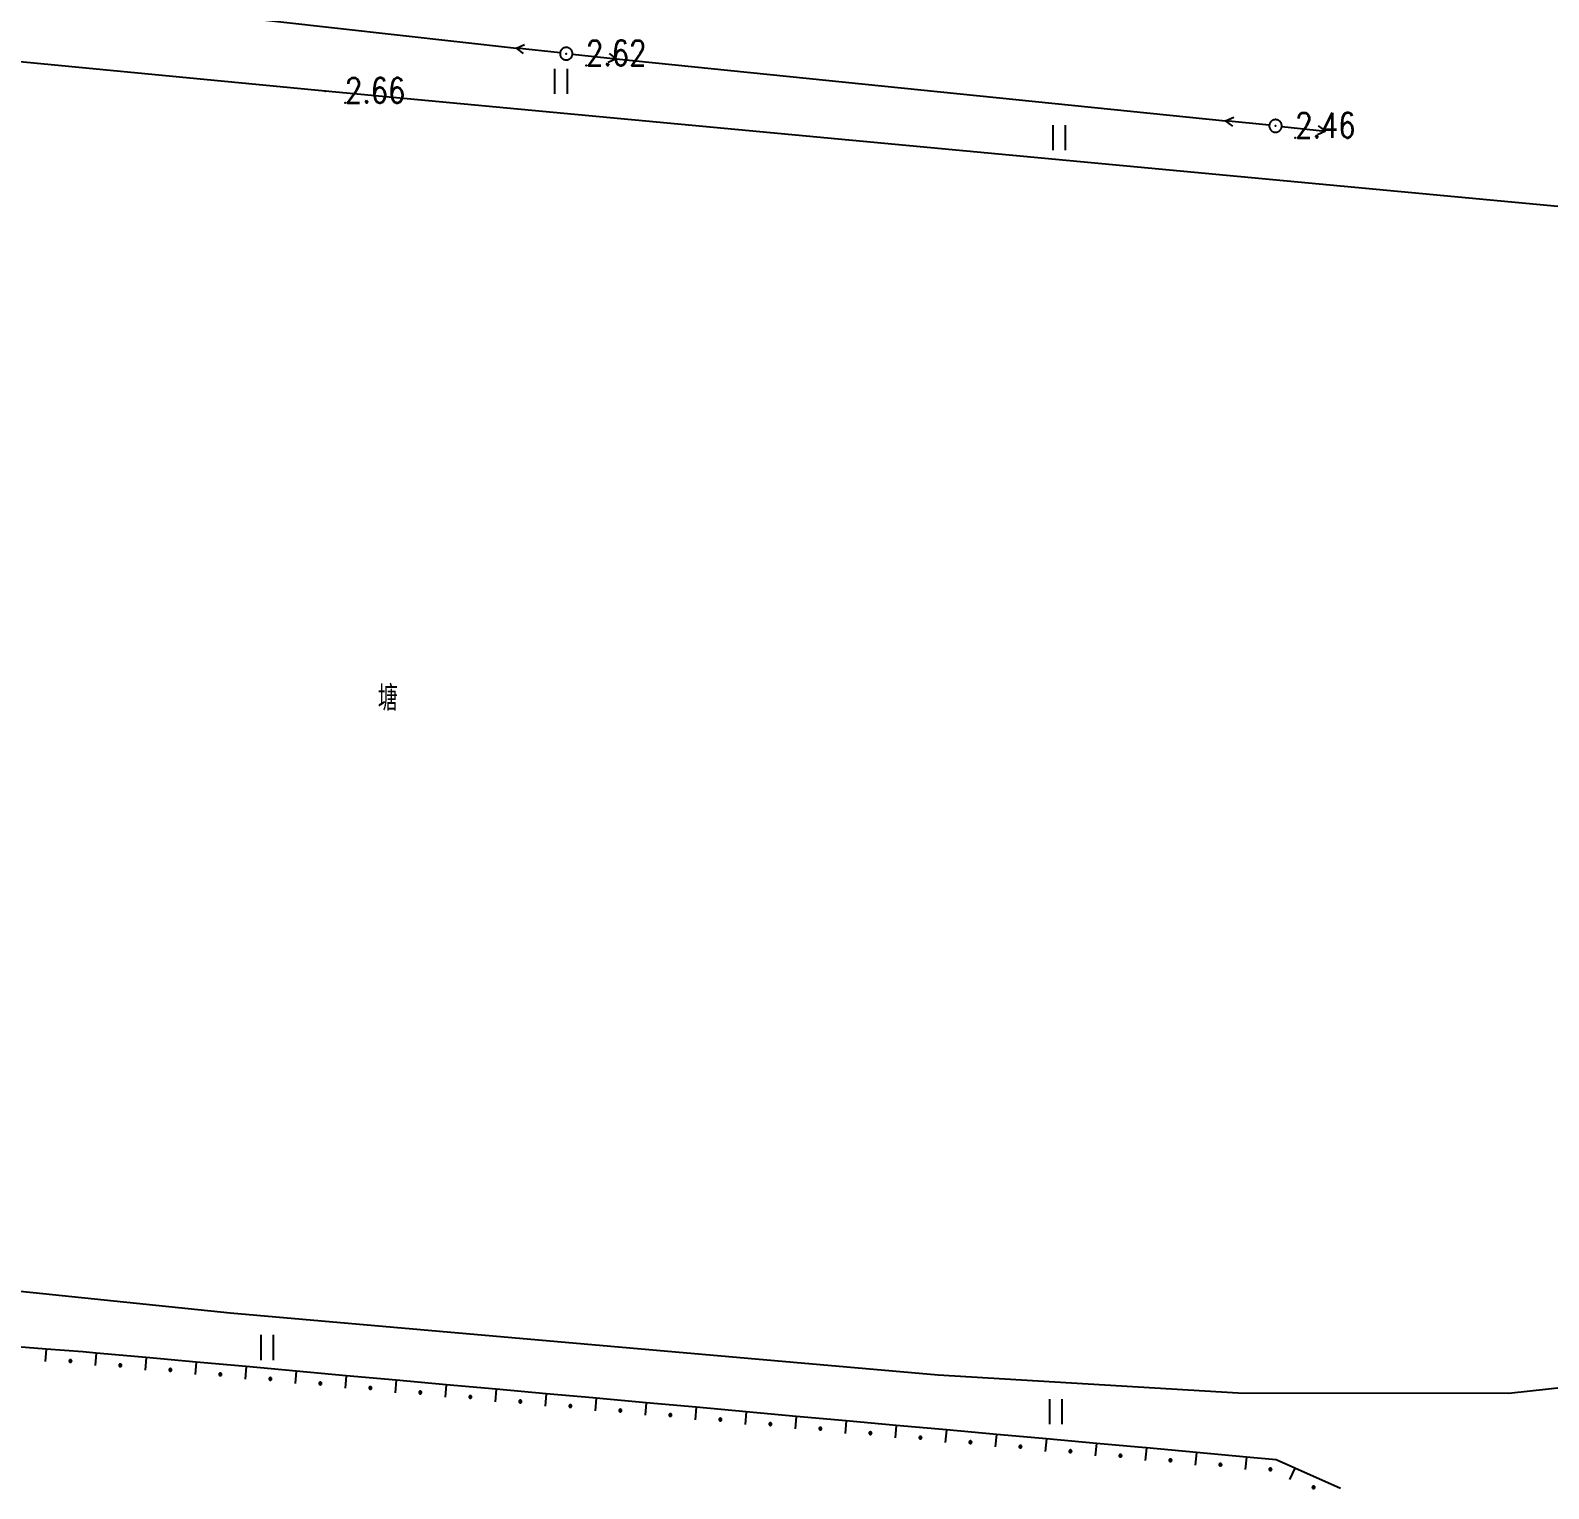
# Model space of a CAD drawing. Extents: x 500064 to 501389, y 2542464 to 2545400.
# Drawn here: x 500855.4 to 500915.8, y 2543632.1 to 2543690.2 of the extents above; entities that cross this region are included whole.
import ezdxf

# ---------------------------------------------------------------- set-up
doc = ezdxf.new("R2010")
doc.units = 0
doc.header["$LTSCALE"] = 0.5
doc.linetypes.add('CENTER', pattern=[50.8, 31.75, -6.35, 6.35, -6.35])
doc.layers.add('地形图', color=8, linetype='CONTINUOUS')
doc.styles.add('HZ', font='romans.shx', dxfattribs={"width": 0.8, "bigfont": 'hztxt.shx'})

msp = doc.modelspace()

# ---------------------------------------------------------------- linework, layer by layer
at = {"layer": '地形图'}
for points in [[(500855.71, 2543691.626), (500874.721, 2543689.491)], [(500917.619, 2543683.047), (500867.108, 2543687.78), (500851.066, 2543689.316), (500834.855, 2543690.113), (500827.014, 2543689.305), (500823.849, 2543688.38), (500820.784, 2543687.107)], [(500917.619, 2543683.047), (500867.108, 2543687.78), (500851.067, 2543689.316), (500834.855, 2543690.113), (500827.014, 2543689.305), (500823.849, 2543688.38), (500820.784, 2543687.107)], [(500874.721, 2543689.491), (500875.045, 2543689.633)], [(500875.006, 2543689.281), (500874.721, 2543689.491)], [(500876.46, 2543689.296), (500874.721, 2543689.491)], [(500876.709, 2543689.018), (500876.724, 2543689.019), (500876.74, 2543689.02), (500876.756, 2543689.023), (500876.771, 2543689.026), (500876.786, 2543689.03), (500876.801, 2543689.036), (500876.815, 2543689.042), (500876.829, 2543689.049), (500876.843, 2543689.057), (500876.856, 2543689.066), (500876.868, 2543689.076), (500876.88, 2543689.086), (500876.891, 2543689.097), (500876.901, 2543689.109), (500876.911, 2543689.121), (500876.92, 2543689.134), (500876.928, 2543689.148), (500876.935, 2543689.162), (500876.941, 2543689.176), (500876.946, 2543689.191), (500876.951, 2543689.206), (500876.954, 2543689.221), (500876.957, 2543689.237), (500876.957, 2543689.243), (500876.958, 2543689.252), (500876.959, 2543689.268), (500876.958, 2543689.284), (500876.957, 2543689.299), (500876.954, 2543689.315), (500876.951, 2543689.33), (500876.946, 2543689.345), (500876.941, 2543689.36), (500876.935, 2543689.375), (500876.928, 2543689.389), (500876.92, 2543689.402), (500876.911, 2543689.415), (500876.901, 2543689.428), (500876.891, 2543689.439), (500876.88, 2543689.45), (500876.868, 2543689.461), (500876.856, 2543689.47), (500876.843, 2543689.479), (500876.829, 2543689.487), (500876.815, 2543689.494), (500876.801, 2543689.501), (500876.786, 2543689.506), (500876.771, 2543689.51), (500876.756, 2543689.514), (500876.74, 2543689.516), (500876.724, 2543689.518), (500876.709, 2543689.518), (500876.693, 2543689.518), (500876.677, 2543689.516), (500876.662, 2543689.514), (500876.647, 2543689.51), (500876.631, 2543689.506), (500876.617, 2543689.501), (500876.602, 2543689.494), (500876.588, 2543689.487), (500876.575, 2543689.479), (500876.562, 2543689.47), (500876.549, 2543689.461), (500876.538, 2543689.45), (500876.526, 2543689.439), (500876.516, 2543689.428), (500876.506, 2543689.415), (500876.498, 2543689.402), (500876.49, 2543689.389), (500876.483, 2543689.375), (500876.476, 2543689.36), (500876.471, 2543689.345), (500876.467, 2543689.33), (500876.463, 2543689.315), (500876.461, 2543689.299), (500876.46, 2543689.296), (500876.459, 2543689.284), (500876.459, 2543689.268), (500876.459, 2543689.252), (500876.461, 2543689.237), (500876.463, 2543689.221), (500876.467, 2543689.206), (500876.471, 2543689.191), (500876.476, 2543689.176), (500876.483, 2543689.162), (500876.49, 2543689.148), (500876.498, 2543689.134), (500876.506, 2543689.121), (500876.516, 2543689.109), (500876.526, 2543689.097), (500876.538, 2543689.086), (500876.549, 2543689.076), (500876.562, 2543689.066), (500876.575, 2543689.057), (500876.588, 2543689.049), (500876.602, 2543689.042), (500876.617, 2543689.036), (500876.631, 2543689.03), (500876.647, 2543689.026), (500876.662, 2543689.023), (500876.677, 2543689.02), (500876.693, 2543689.019), (500876.709, 2543689.018)], [(500876.957, 2543689.243), (500878.698, 2543689.065)], [(500878.698, 2543689.065), (500878.376, 2543688.921)], [(500878.412, 2543689.272), (500878.698, 2543689.065)], [(500878.698, 2543689.065), (500902.969, 2543686.593)], [(500876.259, 2543687.666), (500876.259, 2543688.666)], [(500876.759, 2543687.666), (500876.759, 2543688.666)], [(500902.969, 2543686.593), (500903.292, 2543686.738)], [(500904.959, 2543686.141), (500904.974, 2543686.141), (500904.99, 2543686.142), (500905.006, 2543686.145), (500905.021, 2543686.148), (500905.036, 2543686.153), (500905.051, 2543686.158), (500905.065, 2543686.164), (500905.079, 2543686.171), (500905.093, 2543686.179), (500905.106, 2543686.188), (500905.118, 2543686.198), (500905.13, 2543686.208), (500905.141, 2543686.219), (500905.151, 2543686.231), (500905.161, 2543686.244), (500905.17, 2543686.257), (500905.178, 2543686.27), (500905.185, 2543686.284), (500905.191, 2543686.298), (500905.197, 2543686.313), (500905.201, 2543686.328), (500905.204, 2543686.344), (500905.207, 2543686.359), (500905.207, 2543686.364), (500905.208, 2543686.375), (500905.209, 2543686.391), (500905.208, 2543686.406), (500905.207, 2543686.422), (500905.204, 2543686.437), (500905.201, 2543686.453), (500905.197, 2543686.468), (500905.191, 2543686.483), (500905.185, 2543686.497), (500905.178, 2543686.511), (500905.17, 2543686.524), (500905.161, 2543686.537), (500905.151, 2543686.55), (500905.141, 2543686.562), (500905.13, 2543686.573), (500905.118, 2543686.583), (500905.106, 2543686.593), (500905.093, 2543686.602), (500905.079, 2543686.61), (500905.065, 2543686.617), (500905.051, 2543686.623), (500905.036, 2543686.628), (500905.021, 2543686.633), (500905.006, 2543686.636), (500904.99, 2543686.639), (500904.974, 2543686.64), (500904.959, 2543686.641), (500904.943, 2543686.64), (500904.927, 2543686.639), (500904.912, 2543686.636), (500904.897, 2543686.633), (500904.882, 2543686.628), (500904.867, 2543686.623), (500904.852, 2543686.617), (500904.838, 2543686.61), (500904.825, 2543686.602), (500904.812, 2543686.593), (500904.799, 2543686.583), (500904.788, 2543686.573), (500904.777, 2543686.562), (500904.766, 2543686.55), (500904.757, 2543686.537), (500904.748, 2543686.524), (500904.74, 2543686.511), (500904.733, 2543686.497), (500904.726, 2543686.483), (500904.721, 2543686.468), (500904.717, 2543686.453), (500904.713, 2543686.437), (500904.711, 2543686.422), (500904.71, 2543686.416), (500904.709, 2543686.406), (500904.709, 2543686.391), (500904.709, 2543686.375), (500904.711, 2543686.359), (500904.713, 2543686.344), (500904.717, 2543686.328), (500904.721, 2543686.313), (500904.726, 2543686.298), (500904.733, 2543686.284), (500904.74, 2543686.27), (500904.748, 2543686.257), (500904.757, 2543686.244), (500904.766, 2543686.231), (500904.777, 2543686.219), (500904.788, 2543686.208), (500904.799, 2543686.198), (500904.812, 2543686.188), (500904.825, 2543686.179), (500904.838, 2543686.171), (500904.852, 2543686.164), (500904.867, 2543686.158), (500904.882, 2543686.153), (500904.897, 2543686.148), (500904.912, 2543686.145), (500904.927, 2543686.142), (500904.943, 2543686.141), (500904.959, 2543686.141)], [(500896.096, 2543685.424), (500896.096, 2543686.424)], [(500896.596, 2543685.424), (500896.596, 2543686.424)], [(500903.256, 2543686.386), (500902.969, 2543686.593)], [(500904.71, 2543686.416), (500902.969, 2543686.593)], [(500905.207, 2543686.364), (500906.948, 2543686.18)], [(500906.948, 2543686.18), (500906.625, 2543686.036)], [(500906.662, 2543686.388), (500906.948, 2543686.18)], [(500819.548, 2543644.989), (500826.144, 2543643.366), (500834.098, 2543642.122), (500863.324, 2543639.106), (500891.524, 2543636.638), (500903.475, 2543635.919), (500914.251, 2543635.905), (500918.759, 2543636.4)], [(500819.548, 2543644.989), (500826.144, 2543643.366), (500834.098, 2543642.122), (500863.324, 2543639.106), (500891.524, 2543636.638), (500903.475, 2543635.919), (500914.251, 2543635.905)], [(500864.551, 2543637.227), (500864.551, 2543638.227)], [(500865.051, 2543637.227), (500865.051, 2543638.227)], [(500907.55, 2543632.115), (500905.723, 2543632.928), (500904.983, 2543633.258), (500903.798, 2543633.365), (500901.806, 2543633.545), (500899.814, 2543633.725), (500899.788, 2543633.727), (500897.822, 2543633.905), (500895.831, 2543634.085), (500893.839, 2543634.265), (500891.847, 2543634.445), (500889.855, 2543634.625), (500887.863, 2543634.805), (500885.871, 2543634.985), (500883.879, 2543635.165), (500881.887, 2543635.345), (500879.895, 2543635.525), (500877.904, 2543635.705), (500877.771, 2543635.717), (500875.912, 2543635.885), (500873.92, 2543636.065), (500871.928, 2543636.245), (500869.936, 2543636.425), (500867.944, 2543636.605), (500865.952, 2543636.786), (500863.96, 2543636.966), (500861.969, 2543637.146), (500859.977, 2543637.326), (500857.985, 2543637.506), (500857.45, 2543637.554), (500855.991, 2543637.667), (500853.997, 2543637.822)], [(500855.991, 2543637.667), (500855.953, 2543637.169)], [(500856.957, 2543637.141), (500856.963, 2543637.141), (500856.968, 2543637.142), (500856.973, 2543637.143), (500856.978, 2543637.145), (500856.982, 2543637.148), (500856.987, 2543637.151), (500856.991, 2543637.154), (500856.995, 2543637.158), (500856.998, 2543637.162), (500857.001, 2543637.166), (500857.003, 2543637.171), (500857.005, 2543637.176), (500857.006, 2543637.181), (500857.007, 2543637.186), (500857.007, 2543637.191), (500857.007, 2543637.196), (500857.006, 2543637.201), (500857.005, 2543637.206), (500857.003, 2543637.211), (500857.001, 2543637.216), (500856.998, 2543637.22), (500856.995, 2543637.224), (500856.993, 2543637.226), (500856.991, 2543637.228), (500856.987, 2543637.231), (500856.982, 2543637.234), (500856.978, 2543637.237), (500856.973, 2543637.239), (500856.968, 2543637.24), (500856.963, 2543637.241), (500856.957, 2543637.241), (500856.952, 2543637.241), (500856.947, 2543637.24), (500856.942, 2543637.239), (500856.937, 2543637.237), (500856.932, 2543637.234), (500856.928, 2543637.231), (500856.924, 2543637.228), (500856.92, 2543637.224), (500856.917, 2543637.22), (500856.914, 2543637.216), (500856.912, 2543637.211), (500856.91, 2543637.206), (500856.908, 2543637.201), (500856.908, 2543637.196), (500856.907, 2543637.191), (500856.908, 2543637.186), (500856.908, 2543637.181), (500856.91, 2543637.176), (500856.912, 2543637.171), (500856.914, 2543637.166), (500856.917, 2543637.162), (500856.92, 2543637.158), (500856.922, 2543637.156), (500856.924, 2543637.154), (500856.928, 2543637.151), (500856.932, 2543637.148), (500856.937, 2543637.145), (500856.942, 2543637.143), (500856.947, 2543637.142), (500856.952, 2543637.141), (500856.957, 2543637.141)], [(500856.922, 2543637.156), (500856.993, 2543637.226)], [(500857.985, 2543637.506), (500857.94, 2543637.008)], [(500858.945, 2543636.967), (500858.95, 2543636.968), (500858.955, 2543636.968), (500858.96, 2543636.97), (500858.965, 2543636.972), (500858.97, 2543636.974), (500858.974, 2543636.977), (500858.978, 2543636.98), (500858.982, 2543636.984), (500858.985, 2543636.988), (500858.988, 2543636.992), (500858.99, 2543636.997), (500858.992, 2543637.002), (500858.994, 2543637.007), (500858.994, 2543637.012), (500858.995, 2543637.017), (500858.994, 2543637.023), (500858.994, 2543637.028), (500858.992, 2543637.033), (500858.99, 2543637.038), (500858.988, 2543637.042), (500858.985, 2543637.047), (500858.982, 2543637.051), (500858.98, 2543637.053), (500858.978, 2543637.054), (500858.974, 2543637.058), (500858.97, 2543637.061), (500858.965, 2543637.063), (500858.96, 2543637.065), (500858.955, 2543637.066), (500858.95, 2543637.067), (500858.945, 2543637.067), (500858.939, 2543637.067), (500858.934, 2543637.066), (500858.929, 2543637.065), (500858.924, 2543637.063), (500858.92, 2543637.061), (500858.915, 2543637.058), (500858.911, 2543637.054), (500858.907, 2543637.051), (500858.904, 2543637.047), (500858.901, 2543637.042), (500858.899, 2543637.038), (500858.897, 2543637.033), (500858.896, 2543637.028), (500858.895, 2543637.023), (500858.895, 2543637.017), (500858.895, 2543637.012), (500858.896, 2543637.007), (500858.897, 2543637.002), (500858.899, 2543636.997), (500858.901, 2543636.992), (500858.904, 2543636.988), (500858.907, 2543636.984), (500858.909, 2543636.982), (500858.911, 2543636.98), (500858.915, 2543636.977), (500858.92, 2543636.974), (500858.924, 2543636.972), (500858.929, 2543636.97), (500858.934, 2543636.968), (500858.939, 2543636.968), (500858.945, 2543636.967)], [(500858.909, 2543636.982), (500858.98, 2543637.053)], [(500859.977, 2543637.326), (500859.932, 2543636.828)], [(500861.969, 2543637.146), (500861.924, 2543636.648)], [(500860.937, 2543636.787), (500860.942, 2543636.788), (500860.947, 2543636.788), (500860.952, 2543636.79), (500860.957, 2543636.792), (500860.962, 2543636.794), (500860.966, 2543636.797), (500860.97, 2543636.8), (500860.974, 2543636.804), (500860.977, 2543636.808), (500860.98, 2543636.812), (500860.982, 2543636.817), (500860.984, 2543636.822), (500860.985, 2543636.827), (500860.986, 2543636.832), (500860.987, 2543636.837), (500860.986, 2543636.842), (500860.985, 2543636.848), (500860.984, 2543636.853), (500860.982, 2543636.858), (500860.98, 2543636.862), (500860.977, 2543636.867), (500860.974, 2543636.871), (500860.972, 2543636.873), (500860.97, 2543636.874), (500860.966, 2543636.878), (500860.962, 2543636.881), (500860.957, 2543636.883), (500860.952, 2543636.885), (500860.947, 2543636.886), (500860.942, 2543636.887), (500860.937, 2543636.887), (500860.931, 2543636.887), (500860.926, 2543636.886), (500860.921, 2543636.885), (500860.916, 2543636.883), (500860.912, 2543636.881), (500860.907, 2543636.878), (500860.903, 2543636.874), (500860.899, 2543636.871), (500860.896, 2543636.867), (500860.893, 2543636.862), (500860.891, 2543636.858), (500860.889, 2543636.853), (500860.888, 2543636.848), (500860.887, 2543636.842), (500860.887, 2543636.837), (500860.887, 2543636.832), (500860.888, 2543636.827), (500860.889, 2543636.822), (500860.891, 2543636.817), (500860.893, 2543636.812), (500860.896, 2543636.808), (500860.899, 2543636.804), (500860.901, 2543636.802), (500860.903, 2543636.8), (500860.907, 2543636.797), (500860.912, 2543636.794), (500860.916, 2543636.792), (500860.921, 2543636.79), (500860.926, 2543636.788), (500860.931, 2543636.788), (500860.937, 2543636.787)], [(500860.901, 2543636.802), (500860.972, 2543636.873)], [(500862.928, 2543636.607), (500862.934, 2543636.607), (500862.939, 2543636.608), (500862.944, 2543636.61), (500862.949, 2543636.612), (500862.953, 2543636.614), (500862.958, 2543636.617), (500862.962, 2543636.62), (500862.966, 2543636.624), (500862.969, 2543636.628), (500862.972, 2543636.632), (500862.974, 2543636.637), (500862.976, 2543636.642), (500862.977, 2543636.647), (500862.978, 2543636.652), (500862.978, 2543636.657), (500862.978, 2543636.662), (500862.977, 2543636.668), (500862.976, 2543636.673), (500862.974, 2543636.678), (500862.972, 2543636.682), (500862.969, 2543636.687), (500862.966, 2543636.691), (500862.964, 2543636.693), (500862.962, 2543636.694), (500862.958, 2543636.698), (500862.953, 2543636.701), (500862.949, 2543636.703), (500862.944, 2543636.705), (500862.939, 2543636.706), (500862.934, 2543636.707), (500862.928, 2543636.707), (500862.923, 2543636.707), (500862.918, 2543636.706), (500862.913, 2543636.705), (500862.908, 2543636.703), (500862.903, 2543636.701), (500862.899, 2543636.698), (500862.895, 2543636.694), (500862.891, 2543636.691), (500862.888, 2543636.687), (500862.885, 2543636.682), (500862.883, 2543636.678), (500862.881, 2543636.673), (500862.88, 2543636.668), (500862.879, 2543636.662), (500862.878, 2543636.657), (500862.879, 2543636.652), (500862.88, 2543636.647), (500862.881, 2543636.642), (500862.883, 2543636.637), (500862.885, 2543636.632), (500862.888, 2543636.628), (500862.891, 2543636.624), (500862.893, 2543636.622), (500862.895, 2543636.62), (500862.899, 2543636.617), (500862.903, 2543636.614), (500862.908, 2543636.612), (500862.913, 2543636.61), (500862.918, 2543636.608), (500862.923, 2543636.607), (500862.928, 2543636.607)], [(500862.893, 2543636.622), (500862.964, 2543636.693)], [(500863.96, 2543636.966), (500863.915, 2543636.468)], [(500864.92, 2543636.427), (500864.926, 2543636.427), (500864.931, 2543636.428), (500864.936, 2543636.43), (500864.941, 2543636.431), (500864.945, 2543636.434), (500864.95, 2543636.437), (500864.954, 2543636.44), (500864.958, 2543636.444), (500864.961, 2543636.448), (500864.964, 2543636.452), (500864.966, 2543636.457), (500864.968, 2543636.462), (500864.969, 2543636.467), (500864.97, 2543636.472), (500864.97, 2543636.477), (500864.97, 2543636.482), (500864.969, 2543636.488), (500864.968, 2543636.493), (500864.966, 2543636.498), (500864.964, 2543636.502), (500864.961, 2543636.507), (500864.958, 2543636.511), (500864.956, 2543636.513), (500864.954, 2543636.514), (500864.95, 2543636.518), (500864.945, 2543636.52), (500864.941, 2543636.523), (500864.936, 2543636.525), (500864.931, 2543636.526), (500864.926, 2543636.527), (500864.92, 2543636.527), (500864.915, 2543636.527), (500864.91, 2543636.526), (500864.905, 2543636.525), (500864.9, 2543636.523), (500864.895, 2543636.52), (500864.891, 2543636.518), (500864.887, 2543636.514), (500864.883, 2543636.511), (500864.88, 2543636.507), (500864.877, 2543636.502), (500864.875, 2543636.498), (500864.873, 2543636.493), (500864.871, 2543636.488), (500864.871, 2543636.482), (500864.87, 2543636.477), (500864.871, 2543636.472), (500864.871, 2543636.467), (500864.873, 2543636.462), (500864.875, 2543636.457), (500864.877, 2543636.452), (500864.88, 2543636.448), (500864.883, 2543636.444), (500864.885, 2543636.442), (500864.887, 2543636.44), (500864.891, 2543636.437), (500864.895, 2543636.434), (500864.9, 2543636.431), (500864.905, 2543636.43), (500864.91, 2543636.428), (500864.915, 2543636.427), (500864.92, 2543636.427)], [(500864.885, 2543636.442), (500864.956, 2543636.513)], [(500865.952, 2543636.786), (500865.907, 2543636.288)], [(500867.944, 2543636.605), (500867.899, 2543636.108)], [(500869.936, 2543636.425), (500869.891, 2543635.927)], [(500866.912, 2543636.247), (500866.917, 2543636.247), (500866.923, 2543636.248), (500866.928, 2543636.25), (500866.933, 2543636.251), (500866.937, 2543636.254), (500866.942, 2543636.257), (500866.946, 2543636.26), (500866.949, 2543636.264), (500866.953, 2543636.268), (500866.955, 2543636.272), (500866.958, 2543636.277), (500866.96, 2543636.282), (500866.961, 2543636.287), (500866.962, 2543636.292), (500866.962, 2543636.297), (500866.962, 2543636.302), (500866.961, 2543636.308), (500866.96, 2543636.313), (500866.958, 2543636.317), (500866.955, 2543636.322), (500866.953, 2543636.327), (500866.949, 2543636.331), (500866.948, 2543636.332), (500866.946, 2543636.334), (500866.942, 2543636.338), (500866.937, 2543636.34), (500866.933, 2543636.343), (500866.928, 2543636.345), (500866.923, 2543636.346), (500866.917, 2543636.347), (500866.912, 2543636.347), (500866.907, 2543636.347), (500866.902, 2543636.346), (500866.897, 2543636.345), (500866.892, 2543636.343), (500866.887, 2543636.34), (500866.883, 2543636.338), (500866.879, 2543636.334), (500866.875, 2543636.331), (500866.872, 2543636.327), (500866.869, 2543636.322), (500866.867, 2543636.317), (500866.865, 2543636.313), (500866.863, 2543636.308), (500866.862, 2543636.302), (500866.862, 2543636.297), (500866.862, 2543636.292), (500866.863, 2543636.287), (500866.865, 2543636.282), (500866.867, 2543636.277), (500866.869, 2543636.272), (500866.872, 2543636.268), (500866.875, 2543636.264), (500866.877, 2543636.262), (500866.879, 2543636.26), (500866.883, 2543636.257), (500866.887, 2543636.254), (500866.892, 2543636.251), (500866.897, 2543636.25), (500866.902, 2543636.248), (500866.907, 2543636.247), (500866.912, 2543636.247)], [(500866.877, 2543636.262), (500866.948, 2543636.332)], [(500868.904, 2543636.067), (500868.909, 2543636.067), (500868.915, 2543636.068), (500868.92, 2543636.07), (500868.924, 2543636.071), (500868.929, 2543636.074), (500868.933, 2543636.077), (500868.938, 2543636.08), (500868.941, 2543636.084), (500868.945, 2543636.088), (500868.947, 2543636.092), (500868.95, 2543636.097), (500868.952, 2543636.102), (500868.953, 2543636.107), (500868.954, 2543636.112), (500868.954, 2543636.117), (500868.954, 2543636.122), (500868.953, 2543636.128), (500868.952, 2543636.133), (500868.95, 2543636.137), (500868.947, 2543636.142), (500868.945, 2543636.146), (500868.941, 2543636.151), (500868.939, 2543636.152), (500868.938, 2543636.154), (500868.933, 2543636.158), (500868.929, 2543636.16), (500868.924, 2543636.163), (500868.92, 2543636.165), (500868.915, 2543636.166), (500868.909, 2543636.167), (500868.904, 2543636.167), (500868.899, 2543636.167), (500868.894, 2543636.166), (500868.889, 2543636.165), (500868.884, 2543636.163), (500868.879, 2543636.16), (500868.875, 2543636.158), (500868.871, 2543636.154), (500868.867, 2543636.151), (500868.864, 2543636.146), (500868.861, 2543636.142), (500868.858, 2543636.137), (500868.857, 2543636.133), (500868.855, 2543636.128), (500868.854, 2543636.122), (500868.854, 2543636.117), (500868.854, 2543636.112), (500868.855, 2543636.107), (500868.857, 2543636.102), (500868.858, 2543636.097), (500868.861, 2543636.092), (500868.864, 2543636.088), (500868.867, 2543636.084), (500868.869, 2543636.082), (500868.871, 2543636.08), (500868.875, 2543636.077), (500868.879, 2543636.074), (500868.884, 2543636.071), (500868.889, 2543636.07), (500868.894, 2543636.068), (500868.899, 2543636.067), (500868.904, 2543636.067)], [(500868.869, 2543636.082), (500868.939, 2543636.152)], [(500870.896, 2543635.887), (500870.901, 2543635.887), (500870.906, 2543635.888), (500870.911, 2543635.889), (500870.916, 2543635.891), (500870.921, 2543635.894), (500870.925, 2543635.897), (500870.929, 2543635.9), (500870.933, 2543635.904), (500870.936, 2543635.908), (500870.939, 2543635.912), (500870.942, 2543635.917), (500870.944, 2543635.922), (500870.945, 2543635.927), (500870.946, 2543635.932), (500870.946, 2543635.937), (500870.946, 2543635.942), (500870.945, 2543635.947), (500870.944, 2543635.953), (500870.942, 2543635.957), (500870.939, 2543635.962), (500870.936, 2543635.966), (500870.933, 2543635.97), (500870.931, 2543635.972), (500870.929, 2543635.974), (500870.925, 2543635.978), (500870.921, 2543635.98), (500870.916, 2543635.983), (500870.911, 2543635.985), (500870.906, 2543635.986), (500870.901, 2543635.987), (500870.896, 2543635.987), (500870.891, 2543635.987), (500870.886, 2543635.986), (500870.881, 2543635.985), (500870.876, 2543635.983), (500870.871, 2543635.98), (500870.867, 2543635.978), (500870.863, 2543635.974), (500870.859, 2543635.97), (500870.856, 2543635.966), (500870.853, 2543635.962), (500870.85, 2543635.957), (500870.848, 2543635.953), (500870.847, 2543635.947), (500870.846, 2543635.942), (500870.846, 2543635.937), (500870.846, 2543635.932), (500870.847, 2543635.927), (500870.848, 2543635.922), (500870.85, 2543635.917), (500870.853, 2543635.912), (500870.856, 2543635.908), (500870.859, 2543635.904), (500870.861, 2543635.902), (500870.863, 2543635.9), (500870.867, 2543635.897), (500870.871, 2543635.894), (500870.876, 2543635.891), (500870.881, 2543635.889), (500870.886, 2543635.888), (500870.891, 2543635.887), (500870.896, 2543635.887)], [(500870.861, 2543635.902), (500870.931, 2543635.972)], [(500871.928, 2543636.245), (500871.883, 2543635.747)], [(500872.888, 2543635.707), (500872.893, 2543635.707), (500872.898, 2543635.708), (500872.903, 2543635.709), (500872.908, 2543635.711), (500872.913, 2543635.714), (500872.917, 2543635.717), (500872.921, 2543635.72), (500872.925, 2543635.724), (500872.928, 2543635.728), (500872.931, 2543635.732), (500872.934, 2543635.737), (500872.935, 2543635.742), (500872.937, 2543635.747), (500872.938, 2543635.752), (500872.938, 2543635.757), (500872.938, 2543635.762), (500872.937, 2543635.767), (500872.935, 2543635.772), (500872.934, 2543635.777), (500872.931, 2543635.782), (500872.928, 2543635.786), (500872.925, 2543635.79), (500872.923, 2543635.792), (500872.921, 2543635.794), (500872.917, 2543635.797), (500872.913, 2543635.8), (500872.908, 2543635.803), (500872.903, 2543635.805), (500872.898, 2543635.806), (500872.893, 2543635.807), (500872.888, 2543635.807), (500872.883, 2543635.807), (500872.877, 2543635.806), (500872.872, 2543635.805), (500872.867, 2543635.803), (500872.863, 2543635.8), (500872.858, 2543635.797), (500872.854, 2543635.794), (500872.851, 2543635.79), (500872.847, 2543635.786), (500872.845, 2543635.782), (500872.842, 2543635.777), (500872.84, 2543635.772), (500872.839, 2543635.767), (500872.838, 2543635.762), (500872.838, 2543635.757), (500872.838, 2543635.752), (500872.839, 2543635.747), (500872.84, 2543635.742), (500872.842, 2543635.737), (500872.845, 2543635.732), (500872.847, 2543635.728), (500872.851, 2543635.724), (500872.853, 2543635.722), (500872.854, 2543635.72), (500872.858, 2543635.717), (500872.863, 2543635.714), (500872.867, 2543635.711), (500872.872, 2543635.709), (500872.877, 2543635.708), (500872.883, 2543635.707), (500872.888, 2543635.707)], [(500873.92, 2543636.065), (500873.875, 2543635.567)], [(500875.912, 2543635.885), (500875.867, 2543635.387)], [(500914.251, 2543635.905), (500918.759, 2543636.4)], [(500872.853, 2543635.722), (500872.923, 2543635.792)], [(500874.88, 2543635.527), (500874.885, 2543635.527), (500874.89, 2543635.528), (500874.895, 2543635.529), (500874.9, 2543635.531), (500874.905, 2543635.534), (500874.909, 2543635.537), (500874.913, 2543635.54), (500874.917, 2543635.544), (500874.92, 2543635.548), (500874.923, 2543635.552), (500874.925, 2543635.557), (500874.927, 2543635.562), (500874.929, 2543635.567), (500874.929, 2543635.572), (500874.93, 2543635.577), (500874.929, 2543635.582), (500874.929, 2543635.587), (500874.927, 2543635.592), (500874.925, 2543635.597), (500874.923, 2543635.602), (500874.92, 2543635.606), (500874.917, 2543635.61), (500874.915, 2543635.612), (500874.913, 2543635.614), (500874.909, 2543635.617), (500874.905, 2543635.62), (500874.9, 2543635.623), (500874.895, 2543635.625), (500874.89, 2543635.626), (500874.885, 2543635.627), (500874.88, 2543635.627), (500874.875, 2543635.627), (500874.869, 2543635.626), (500874.864, 2543635.625), (500874.859, 2543635.623), (500874.855, 2543635.62), (500874.85, 2543635.617), (500874.846, 2543635.614), (500874.843, 2543635.61), (500874.839, 2543635.606), (500874.836, 2543635.602), (500874.834, 2543635.597), (500874.832, 2543635.592), (500874.831, 2543635.587), (500874.83, 2543635.582), (500874.83, 2543635.577), (500874.83, 2543635.572), (500874.831, 2543635.567), (500874.832, 2543635.562), (500874.834, 2543635.557), (500874.836, 2543635.552), (500874.839, 2543635.548), (500874.843, 2543635.544), (500874.844, 2543635.542), (500874.846, 2543635.54), (500874.85, 2543635.537), (500874.855, 2543635.534), (500874.859, 2543635.531), (500874.864, 2543635.529), (500874.869, 2543635.528), (500874.875, 2543635.527), (500874.88, 2543635.527)], [(500874.844, 2543635.542), (500874.915, 2543635.612)], [(500876.872, 2543635.347), (500876.877, 2543635.347), (500876.882, 2543635.348), (500876.887, 2543635.349), (500876.892, 2543635.351), (500876.897, 2543635.354), (500876.901, 2543635.357), (500876.905, 2543635.36), (500876.909, 2543635.364), (500876.912, 2543635.368), (500876.915, 2543635.372), (500876.917, 2543635.377), (500876.919, 2543635.381), (500876.92, 2543635.387), (500876.921, 2543635.392), (500876.922, 2543635.397), (500876.921, 2543635.402), (500876.92, 2543635.407), (500876.919, 2543635.412), (500876.917, 2543635.417), (500876.915, 2543635.422), (500876.912, 2543635.426), (500876.909, 2543635.43), (500876.907, 2543635.432), (500876.905, 2543635.434), (500876.901, 2543635.437), (500876.897, 2543635.44), (500876.892, 2543635.443), (500876.887, 2543635.445), (500876.882, 2543635.446), (500876.877, 2543635.447), (500876.872, 2543635.447), (500876.866, 2543635.447), (500876.861, 2543635.446), (500876.856, 2543635.445), (500876.851, 2543635.443), (500876.847, 2543635.44), (500876.842, 2543635.437), (500876.838, 2543635.434), (500876.834, 2543635.43), (500876.831, 2543635.426), (500876.828, 2543635.422), (500876.826, 2543635.417), (500876.824, 2543635.412), (500876.823, 2543635.407), (500876.822, 2543635.402), (500876.822, 2543635.397), (500876.822, 2543635.392), (500876.823, 2543635.387), (500876.824, 2543635.381), (500876.826, 2543635.377), (500876.828, 2543635.372), (500876.831, 2543635.368), (500876.834, 2543635.364), (500876.836, 2543635.362), (500876.838, 2543635.36), (500876.842, 2543635.357), (500876.847, 2543635.354), (500876.851, 2543635.351), (500876.856, 2543635.349), (500876.861, 2543635.348), (500876.866, 2543635.347), (500876.872, 2543635.347)], [(500876.836, 2543635.362), (500876.907, 2543635.432)], [(500877.904, 2543635.705), (500877.859, 2543635.207)], [(500878.863, 2543635.167), (500878.869, 2543635.167), (500878.874, 2543635.168), (500878.879, 2543635.169), (500878.884, 2543635.171), (500878.888, 2543635.174), (500878.893, 2543635.177), (500878.897, 2543635.18), (500878.901, 2543635.183), (500878.904, 2543635.188), (500878.907, 2543635.192), (500878.909, 2543635.197), (500878.911, 2543635.201), (500878.912, 2543635.207), (500878.913, 2543635.212), (500878.913, 2543635.217), (500878.913, 2543635.222), (500878.912, 2543635.227), (500878.911, 2543635.232), (500878.909, 2543635.237), (500878.907, 2543635.242), (500878.904, 2543635.246), (500878.901, 2543635.25), (500878.899, 2543635.252), (500878.897, 2543635.254), (500878.893, 2543635.257), (500878.888, 2543635.26), (500878.884, 2543635.263), (500878.879, 2543635.264), (500878.874, 2543635.266), (500878.869, 2543635.267), (500878.863, 2543635.267), (500878.858, 2543635.267), (500878.853, 2543635.266), (500878.848, 2543635.264), (500878.843, 2543635.263), (500878.838, 2543635.26), (500878.834, 2543635.257), (500878.83, 2543635.254), (500878.826, 2543635.25), (500878.823, 2543635.246), (500878.82, 2543635.242), (500878.818, 2543635.237), (500878.816, 2543635.232), (500878.815, 2543635.227), (500878.814, 2543635.222), (500878.813, 2543635.217), (500878.814, 2543635.212), (500878.815, 2543635.207), (500878.816, 2543635.201), (500878.818, 2543635.197), (500878.82, 2543635.192), (500878.823, 2543635.188), (500878.826, 2543635.183), (500878.828, 2543635.182), (500878.83, 2543635.18), (500878.834, 2543635.177), (500878.838, 2543635.174), (500878.843, 2543635.171), (500878.848, 2543635.169), (500878.853, 2543635.168), (500878.858, 2543635.167), (500878.863, 2543635.167)], [(500878.828, 2543635.182), (500878.899, 2543635.252)], [(500879.895, 2543635.525), (500879.85, 2543635.027)], [(500881.887, 2543635.345), (500881.842, 2543634.847)], [(500895.967, 2543634.67), (500895.967, 2543635.67)], [(500896.467, 2543634.67), (500896.467, 2543635.67)], [(500880.855, 2543634.987), (500880.861, 2543634.987), (500880.866, 2543634.988), (500880.871, 2543634.989), (500880.876, 2543634.991), (500880.88, 2543634.994), (500880.885, 2543634.996), (500880.889, 2543635), (500880.893, 2543635.003), (500880.896, 2543635.007), (500880.899, 2543635.012), (500880.901, 2543635.017), (500880.903, 2543635.021), (500880.904, 2543635.026), (500880.905, 2543635.032), (500880.905, 2543635.037), (500880.905, 2543635.042), (500880.904, 2543635.047), (500880.903, 2543635.052), (500880.901, 2543635.057), (500880.899, 2543635.062), (500880.896, 2543635.066), (500880.893, 2543635.07), (500880.891, 2543635.072), (500880.889, 2543635.074), (500880.885, 2543635.077), (500880.88, 2543635.08), (500880.876, 2543635.083), (500880.871, 2543635.084), (500880.866, 2543635.086), (500880.861, 2543635.087), (500880.855, 2543635.087), (500880.85, 2543635.087), (500880.845, 2543635.086), (500880.84, 2543635.084), (500880.835, 2543635.083), (500880.83, 2543635.08), (500880.826, 2543635.077), (500880.822, 2543635.074), (500880.818, 2543635.07), (500880.815, 2543635.066), (500880.812, 2543635.062), (500880.81, 2543635.057), (500880.808, 2543635.052), (500880.806, 2543635.047), (500880.806, 2543635.042), (500880.805, 2543635.037), (500880.806, 2543635.032), (500880.806, 2543635.026), (500880.808, 2543635.021), (500880.81, 2543635.017), (500880.812, 2543635.012), (500880.815, 2543635.007), (500880.818, 2543635.003), (500880.82, 2543635.002), (500880.822, 2543635), (500880.826, 2543634.996), (500880.83, 2543634.994), (500880.835, 2543634.991), (500880.84, 2543634.989), (500880.845, 2543634.988), (500880.85, 2543634.987), (500880.855, 2543634.987)], [(500880.82, 2543635.002), (500880.891, 2543635.072)], [(500882.847, 2543634.807), (500882.852, 2543634.807), (500882.858, 2543634.808), (500882.863, 2543634.809), (500882.868, 2543634.811), (500882.872, 2543634.814), (500882.877, 2543634.816), (500882.881, 2543634.82), (500882.884, 2543634.823), (500882.888, 2543634.827), (500882.891, 2543634.832), (500882.893, 2543634.837), (500882.895, 2543634.841), (500882.896, 2543634.846), (500882.897, 2543634.852), (500882.897, 2543634.857), (500882.897, 2543634.862), (500882.896, 2543634.867), (500882.895, 2543634.872), (500882.893, 2543634.877), (500882.891, 2543634.882), (500882.888, 2543634.886), (500882.884, 2543634.89), (500882.883, 2543634.892), (500882.881, 2543634.894), (500882.877, 2543634.897), (500882.872, 2543634.9), (500882.868, 2543634.903), (500882.863, 2543634.904), (500882.858, 2543634.906), (500882.852, 2543634.907), (500882.847, 2543634.907), (500882.842, 2543634.907), (500882.837, 2543634.906), (500882.832, 2543634.904), (500882.827, 2543634.903), (500882.822, 2543634.9), (500882.818, 2543634.897), (500882.814, 2543634.894), (500882.81, 2543634.89), (500882.807, 2543634.886), (500882.804, 2543634.882), (500882.802, 2543634.877), (500882.8, 2543634.872), (500882.798, 2543634.867), (500882.798, 2543634.862), (500882.797, 2543634.857), (500882.798, 2543634.852), (500882.798, 2543634.846), (500882.8, 2543634.841), (500882.802, 2543634.837), (500882.804, 2543634.832), (500882.807, 2543634.827), (500882.81, 2543634.823), (500882.812, 2543634.822), (500882.814, 2543634.82), (500882.818, 2543634.816), (500882.822, 2543634.814), (500882.827, 2543634.811), (500882.832, 2543634.809), (500882.837, 2543634.808), (500882.842, 2543634.807), (500882.847, 2543634.807)], [(500882.812, 2543634.822), (500882.883, 2543634.892)], [(500883.879, 2543635.165), (500883.834, 2543634.667)], [(500884.839, 2543634.627), (500884.844, 2543634.627), (500884.85, 2543634.628), (500884.855, 2543634.629), (500884.859, 2543634.631), (500884.864, 2543634.634), (500884.869, 2543634.636), (500884.873, 2543634.64), (500884.876, 2543634.643), (500884.88, 2543634.647), (500884.882, 2543634.652), (500884.885, 2543634.657), (500884.887, 2543634.661), (500884.888, 2543634.666), (500884.889, 2543634.672), (500884.889, 2543634.677), (500884.889, 2543634.682), (500884.888, 2543634.687), (500884.887, 2543634.692), (500884.885, 2543634.697), (500884.882, 2543634.702), (500884.88, 2543634.706), (500884.876, 2543634.71), (500884.874, 2543634.712), (500884.873, 2543634.714), (500884.869, 2543634.717), (500884.864, 2543634.72), (500884.859, 2543634.722), (500884.855, 2543634.724), (500884.85, 2543634.726), (500884.844, 2543634.727), (500884.839, 2543634.727), (500884.834, 2543634.727), (500884.829, 2543634.726), (500884.824, 2543634.724), (500884.819, 2543634.722), (500884.814, 2543634.72), (500884.81, 2543634.717), (500884.806, 2543634.714), (500884.802, 2543634.71), (500884.799, 2543634.706), (500884.796, 2543634.702), (500884.793, 2543634.697), (500884.792, 2543634.692), (500884.79, 2543634.687), (500884.789, 2543634.682), (500884.789, 2543634.677), (500884.789, 2543634.672), (500884.79, 2543634.666), (500884.792, 2543634.661), (500884.793, 2543634.657), (500884.796, 2543634.652), (500884.799, 2543634.647), (500884.802, 2543634.643), (500884.804, 2543634.642), (500884.806, 2543634.64), (500884.81, 2543634.636), (500884.814, 2543634.634), (500884.819, 2543634.631), (500884.824, 2543634.629), (500884.829, 2543634.628), (500884.834, 2543634.627), (500884.839, 2543634.627)], [(500884.804, 2543634.642), (500884.874, 2543634.712)], [(500885.871, 2543634.985), (500885.826, 2543634.487)], [(500887.863, 2543634.805), (500887.818, 2543634.307)], [(500889.855, 2543634.625), (500889.81, 2543634.127)], [(500886.831, 2543634.447), (500886.836, 2543634.447), (500886.841, 2543634.448), (500886.846, 2543634.449), (500886.851, 2543634.451), (500886.856, 2543634.453), (500886.86, 2543634.456), (500886.864, 2543634.46), (500886.868, 2543634.463), (500886.871, 2543634.467), (500886.874, 2543634.472), (500886.877, 2543634.476), (500886.879, 2543634.481), (500886.88, 2543634.486), (500886.881, 2543634.492), (500886.881, 2543634.497), (500886.881, 2543634.502), (500886.88, 2543634.507), (500886.879, 2543634.512), (500886.877, 2543634.517), (500886.874, 2543634.522), (500886.871, 2543634.526), (500886.868, 2543634.53), (500886.866, 2543634.532), (500886.864, 2543634.534), (500886.86, 2543634.537), (500886.856, 2543634.54), (500886.851, 2543634.542), (500886.846, 2543634.544), (500886.841, 2543634.546), (500886.836, 2543634.547), (500886.831, 2543634.547), (500886.826, 2543634.547), (500886.821, 2543634.546), (500886.816, 2543634.544), (500886.811, 2543634.542), (500886.806, 2543634.54), (500886.802, 2543634.537), (500886.798, 2543634.534), (500886.794, 2543634.53), (500886.791, 2543634.526), (500886.788, 2543634.522), (500886.785, 2543634.517), (500886.783, 2543634.512), (500886.782, 2543634.507), (500886.781, 2543634.502), (500886.781, 2543634.497), (500886.781, 2543634.492), (500886.782, 2543634.486), (500886.783, 2543634.481), (500886.785, 2543634.476), (500886.788, 2543634.472), (500886.791, 2543634.467), (500886.794, 2543634.463), (500886.796, 2543634.461), (500886.798, 2543634.46), (500886.802, 2543634.456), (500886.806, 2543634.453), (500886.811, 2543634.451), (500886.816, 2543634.449), (500886.821, 2543634.448), (500886.826, 2543634.447), (500886.831, 2543634.447)], [(500886.796, 2543634.461), (500886.866, 2543634.532)], [(500888.823, 2543634.267), (500888.828, 2543634.267), (500888.833, 2543634.268), (500888.838, 2543634.269), (500888.843, 2543634.271), (500888.848, 2543634.273), (500888.852, 2543634.276), (500888.856, 2543634.28), (500888.86, 2543634.283), (500888.863, 2543634.287), (500888.866, 2543634.292), (500888.869, 2543634.296), (500888.87, 2543634.301), (500888.872, 2543634.306), (500888.873, 2543634.312), (500888.873, 2543634.317), (500888.873, 2543634.322), (500888.872, 2543634.327), (500888.87, 2543634.332), (500888.869, 2543634.337), (500888.866, 2543634.342), (500888.863, 2543634.346), (500888.86, 2543634.35), (500888.858, 2543634.352), (500888.856, 2543634.354), (500888.852, 2543634.357), (500888.848, 2543634.36), (500888.843, 2543634.362), (500888.838, 2543634.364), (500888.833, 2543634.366), (500888.828, 2543634.366), (500888.823, 2543634.367), (500888.818, 2543634.366), (500888.813, 2543634.366), (500888.807, 2543634.364), (500888.803, 2543634.362), (500888.798, 2543634.36), (500888.793, 2543634.357), (500888.789, 2543634.354), (500888.786, 2543634.35), (500888.782, 2543634.346), (500888.78, 2543634.342), (500888.777, 2543634.337), (500888.775, 2543634.332), (500888.774, 2543634.327), (500888.773, 2543634.322), (500888.773, 2543634.317), (500888.773, 2543634.312), (500888.774, 2543634.306), (500888.775, 2543634.301), (500888.777, 2543634.296), (500888.78, 2543634.292), (500888.782, 2543634.287), (500888.786, 2543634.283), (500888.788, 2543634.281), (500888.789, 2543634.28), (500888.793, 2543634.276), (500888.798, 2543634.273), (500888.803, 2543634.271), (500888.807, 2543634.269), (500888.813, 2543634.268), (500888.818, 2543634.267), (500888.823, 2543634.267)], [(500888.788, 2543634.281), (500888.858, 2543634.352)], [(500890.815, 2543634.087), (500890.82, 2543634.087), (500890.825, 2543634.088), (500890.83, 2543634.089), (500890.835, 2543634.091), (500890.84, 2543634.093), (500890.844, 2543634.096), (500890.848, 2543634.1), (500890.852, 2543634.103), (500890.855, 2543634.107), (500890.858, 2543634.112), (500890.86, 2543634.116), (500890.862, 2543634.121), (500890.864, 2543634.126), (500890.865, 2543634.132), (500890.865, 2543634.137), (500890.865, 2543634.142), (500890.864, 2543634.147), (500890.862, 2543634.152), (500890.86, 2543634.157), (500890.858, 2543634.162), (500890.855, 2543634.166), (500890.852, 2543634.17), (500890.85, 2543634.172), (500890.848, 2543634.174), (500890.844, 2543634.177), (500890.84, 2543634.18), (500890.835, 2543634.182), (500890.83, 2543634.184), (500890.825, 2543634.186), (500890.82, 2543634.186), (500890.815, 2543634.187), (500890.81, 2543634.186), (500890.804, 2543634.186), (500890.799, 2543634.184), (500890.794, 2543634.182), (500890.79, 2543634.18), (500890.785, 2543634.177), (500890.781, 2543634.174), (500890.778, 2543634.17), (500890.774, 2543634.166), (500890.771, 2543634.162), (500890.769, 2543634.157), (500890.767, 2543634.152), (500890.766, 2543634.147), (500890.765, 2543634.142), (500890.765, 2543634.137), (500890.765, 2543634.132), (500890.766, 2543634.126), (500890.767, 2543634.121), (500890.769, 2543634.116), (500890.771, 2543634.112), (500890.774, 2543634.107), (500890.778, 2543634.103), (500890.779, 2543634.101), (500890.781, 2543634.1), (500890.785, 2543634.096), (500890.79, 2543634.093), (500890.794, 2543634.091), (500890.799, 2543634.089), (500890.804, 2543634.088), (500890.81, 2543634.087), (500890.815, 2543634.087)], [(500890.779, 2543634.101), (500890.85, 2543634.172)], [(500891.847, 2543634.445), (500891.802, 2543633.947)], [(500892.807, 2543633.907), (500892.812, 2543633.907), (500892.817, 2543633.908), (500892.822, 2543633.909), (500892.827, 2543633.911), (500892.832, 2543633.913), (500892.836, 2543633.916), (500892.84, 2543633.92), (500892.844, 2543633.923), (500892.847, 2543633.927), (500892.85, 2543633.932), (500892.852, 2543633.936), (500892.854, 2543633.941), (500892.856, 2543633.946), (500892.856, 2543633.951), (500892.857, 2543633.957), (500892.856, 2543633.962), (500892.856, 2543633.967), (500892.854, 2543633.972), (500892.852, 2543633.977), (500892.85, 2543633.982), (500892.847, 2543633.986), (500892.844, 2543633.99), (500892.842, 2543633.992), (500892.84, 2543633.994), (500892.836, 2543633.997), (500892.832, 2543634), (500892.827, 2543634.002), (500892.822, 2543634.004), (500892.817, 2543634.006), (500892.812, 2543634.006), (500892.807, 2543634.007), (500892.801, 2543634.006), (500892.796, 2543634.006), (500892.791, 2543634.004), (500892.786, 2543634.002), (500892.782, 2543634), (500892.777, 2543633.997), (500892.773, 2543633.994), (500892.77, 2543633.99), (500892.766, 2543633.986), (500892.763, 2543633.982), (500892.761, 2543633.977), (500892.759, 2543633.972), (500892.758, 2543633.967), (500892.757, 2543633.962), (500892.757, 2543633.957), (500892.757, 2543633.951), (500892.758, 2543633.946), (500892.759, 2543633.941), (500892.761, 2543633.936), (500892.763, 2543633.932), (500892.766, 2543633.927), (500892.77, 2543633.923), (500892.771, 2543633.921), (500892.773, 2543633.92), (500892.777, 2543633.916), (500892.782, 2543633.913), (500892.786, 2543633.911), (500892.791, 2543633.909), (500892.796, 2543633.908), (500892.801, 2543633.907), (500892.807, 2543633.907)], [(500892.771, 2543633.921), (500892.842, 2543633.992)], [(500893.839, 2543634.265), (500893.794, 2543633.767)], [(500895.831, 2543634.085), (500895.785, 2543633.587)], [(500894.799, 2543633.727), (500894.804, 2543633.727), (500894.809, 2543633.728), (500894.814, 2543633.729), (500894.819, 2543633.731), (500894.824, 2543633.733), (500894.828, 2543633.736), (500894.832, 2543633.74), (500894.836, 2543633.743), (500894.839, 2543633.747), (500894.842, 2543633.752), (500894.844, 2543633.756), (500894.846, 2543633.761), (500894.847, 2543633.766), (500894.848, 2543633.771), (500894.849, 2543633.777), (500894.848, 2543633.782), (500894.847, 2543633.787), (500894.846, 2543633.792), (500894.844, 2543633.797), (500894.842, 2543633.802), (500894.839, 2543633.806), (500894.836, 2543633.81), (500894.834, 2543633.812), (500894.832, 2543633.814), (500894.828, 2543633.817), (500894.824, 2543633.82), (500894.819, 2543633.822), (500894.814, 2543633.824), (500894.809, 2543633.826), (500894.804, 2543633.826), (500894.799, 2543633.827), (500894.793, 2543633.826), (500894.788, 2543633.826), (500894.783, 2543633.824), (500894.778, 2543633.822), (500894.774, 2543633.82), (500894.769, 2543633.817), (500894.765, 2543633.814), (500894.761, 2543633.81), (500894.758, 2543633.806), (500894.755, 2543633.802), (500894.753, 2543633.797), (500894.751, 2543633.792), (500894.75, 2543633.787), (500894.749, 2543633.782), (500894.749, 2543633.777), (500894.749, 2543633.771), (500894.75, 2543633.766), (500894.751, 2543633.761), (500894.753, 2543633.756), (500894.755, 2543633.752), (500894.758, 2543633.747), (500894.761, 2543633.743), (500894.763, 2543633.741), (500894.765, 2543633.74), (500894.769, 2543633.736), (500894.774, 2543633.733), (500894.778, 2543633.731), (500894.783, 2543633.729), (500894.788, 2543633.728), (500894.793, 2543633.727), (500894.799, 2543633.727)], [(500894.763, 2543633.741), (500894.834, 2543633.812)], [(500896.79, 2543633.547), (500896.796, 2543633.547), (500896.801, 2543633.548), (500896.806, 2543633.549), (500896.811, 2543633.551), (500896.815, 2543633.553), (500896.82, 2543633.556), (500896.824, 2543633.559), (500896.828, 2543633.563), (500896.831, 2543633.567), (500896.834, 2543633.572), (500896.836, 2543633.576), (500896.838, 2543633.581), (500896.839, 2543633.586), (500896.84, 2543633.591), (500896.84, 2543633.597), (500896.84, 2543633.602), (500896.839, 2543633.607), (500896.838, 2543633.612), (500896.836, 2543633.617), (500896.834, 2543633.622), (500896.831, 2543633.626), (500896.828, 2543633.63), (500896.826, 2543633.632), (500896.824, 2543633.634), (500896.82, 2543633.637), (500896.815, 2543633.64), (500896.811, 2543633.642), (500896.806, 2543633.644), (500896.801, 2543633.646), (500896.796, 2543633.646), (500896.79, 2543633.647), (500896.785, 2543633.646), (500896.78, 2543633.646), (500896.775, 2543633.644), (500896.77, 2543633.642), (500896.765, 2543633.64), (500896.761, 2543633.637), (500896.757, 2543633.634), (500896.753, 2543633.63), (500896.75, 2543633.626), (500896.747, 2543633.622), (500896.745, 2543633.617), (500896.743, 2543633.612), (500896.742, 2543633.607), (500896.741, 2543633.602), (500896.74, 2543633.597), (500896.741, 2543633.591), (500896.742, 2543633.586), (500896.743, 2543633.581), (500896.745, 2543633.576), (500896.747, 2543633.572), (500896.75, 2543633.567), (500896.753, 2543633.563), (500896.755, 2543633.561), (500896.757, 2543633.559), (500896.761, 2543633.556), (500896.765, 2543633.553), (500896.77, 2543633.551), (500896.775, 2543633.549), (500896.78, 2543633.548), (500896.785, 2543633.547), (500896.79, 2543633.547)], [(500896.755, 2543633.561), (500896.826, 2543633.632)], [(500897.822, 2543633.905), (500897.777, 2543633.407)], [(500898.782, 2543633.367), (500898.787, 2543633.367), (500898.793, 2543633.368), (500898.798, 2543633.369), (500898.803, 2543633.371), (500898.807, 2543633.373), (500898.812, 2543633.376), (500898.816, 2543633.379), (500898.819, 2543633.383), (500898.823, 2543633.387), (500898.826, 2543633.392), (500898.828, 2543633.396), (500898.83, 2543633.401), (500898.831, 2543633.406), (500898.832, 2543633.411), (500898.832, 2543633.417), (500898.832, 2543633.422), (500898.831, 2543633.427), (500898.83, 2543633.432), (500898.828, 2543633.437), (500898.826, 2543633.442), (500898.823, 2543633.446), (500898.819, 2543633.45), (500898.818, 2543633.452), (500898.816, 2543633.454), (500898.812, 2543633.457), (500898.807, 2543633.46), (500898.803, 2543633.462), (500898.798, 2543633.464), (500898.793, 2543633.465), (500898.787, 2543633.466), (500898.782, 2543633.467), (500898.777, 2543633.466), (500898.772, 2543633.465), (500898.767, 2543633.464), (500898.762, 2543633.462), (500898.757, 2543633.46), (500898.753, 2543633.457), (500898.749, 2543633.454), (500898.745, 2543633.45), (500898.742, 2543633.446), (500898.739, 2543633.442), (500898.737, 2543633.437), (500898.735, 2543633.432), (500898.733, 2543633.427), (500898.733, 2543633.422), (500898.732, 2543633.417), (500898.733, 2543633.411), (500898.733, 2543633.406), (500898.735, 2543633.401), (500898.737, 2543633.396), (500898.739, 2543633.392), (500898.742, 2543633.387), (500898.745, 2543633.383), (500898.747, 2543633.381), (500898.749, 2543633.379), (500898.753, 2543633.376), (500898.757, 2543633.373), (500898.762, 2543633.371), (500898.767, 2543633.369), (500898.772, 2543633.368), (500898.777, 2543633.367), (500898.782, 2543633.367)], [(500898.747, 2543633.381), (500898.818, 2543633.452)], [(500899.814, 2543633.725), (500899.769, 2543633.227)], [(500901.806, 2543633.545), (500901.761, 2543633.047)], [(500900.774, 2543633.187), (500900.779, 2543633.187), (500900.785, 2543633.188), (500900.79, 2543633.189), (500900.795, 2543633.191), (500900.799, 2543633.193), (500900.804, 2543633.196), (500900.808, 2543633.199), (500900.811, 2543633.203), (500900.815, 2543633.207), (500900.817, 2543633.212), (500900.82, 2543633.216), (500900.822, 2543633.221), (500900.823, 2543633.226), (500900.824, 2543633.231), (500900.824, 2543633.237), (500900.824, 2543633.242), (500900.823, 2543633.247), (500900.822, 2543633.252), (500900.82, 2543633.257), (500900.817, 2543633.262), (500900.815, 2543633.266), (500900.811, 2543633.27), (500900.81, 2543633.272), (500900.808, 2543633.274), (500900.804, 2543633.277), (500900.799, 2543633.28), (500900.795, 2543633.282), (500900.79, 2543633.284), (500900.785, 2543633.285), (500900.779, 2543633.286), (500900.774, 2543633.287), (500900.769, 2543633.286), (500900.764, 2543633.285), (500900.759, 2543633.284), (500900.754, 2543633.282), (500900.749, 2543633.28), (500900.745, 2543633.277), (500900.741, 2543633.274), (500900.737, 2543633.27), (500900.734, 2543633.266), (500900.731, 2543633.262), (500900.728, 2543633.257), (500900.727, 2543633.252), (500900.725, 2543633.247), (500900.724, 2543633.242), (500900.724, 2543633.237), (500900.724, 2543633.231), (500900.725, 2543633.226), (500900.727, 2543633.221), (500900.728, 2543633.216), (500900.731, 2543633.212), (500900.734, 2543633.207), (500900.737, 2543633.203), (500900.739, 2543633.201), (500900.741, 2543633.199), (500900.745, 2543633.196), (500900.749, 2543633.193), (500900.754, 2543633.191), (500900.759, 2543633.189), (500900.764, 2543633.188), (500900.769, 2543633.187), (500900.774, 2543633.187)], [(500900.739, 2543633.201), (500900.81, 2543633.272)], [(500902.766, 2543633.006), (500902.771, 2543633.007), (500902.776, 2543633.008), (500902.782, 2543633.009), (500902.786, 2543633.011), (500902.791, 2543633.013), (500902.795, 2543633.016), (500902.799, 2543633.019), (500902.803, 2543633.023), (500902.807, 2543633.027), (500902.809, 2543633.031), (500902.812, 2543633.036), (500902.814, 2543633.041), (500902.815, 2543633.046), (500902.816, 2543633.051), (500902.816, 2543633.057), (500902.816, 2543633.062), (500902.815, 2543633.067), (500902.814, 2543633.072), (500902.812, 2543633.077), (500902.809, 2543633.082), (500902.807, 2543633.086), (500902.803, 2543633.09), (500902.801, 2543633.092), (500902.799, 2543633.094), (500902.795, 2543633.097), (500902.791, 2543633.1), (500902.786, 2543633.102), (500902.782, 2543633.104), (500902.776, 2543633.105), (500902.771, 2543633.106), (500902.766, 2543633.107), (500902.761, 2543633.106), (500902.756, 2543633.105), (500902.751, 2543633.104), (500902.746, 2543633.102), (500902.741, 2543633.1), (500902.737, 2543633.097), (500902.733, 2543633.094), (500902.729, 2543633.09), (500902.726, 2543633.086), (500902.723, 2543633.082), (500902.72, 2543633.077), (500902.719, 2543633.072), (500902.717, 2543633.067), (500902.716, 2543633.062), (500902.716, 2543633.057), (500902.716, 2543633.051), (500902.717, 2543633.046), (500902.719, 2543633.041), (500902.72, 2543633.036), (500902.723, 2543633.031), (500902.726, 2543633.027), (500902.729, 2543633.023), (500902.731, 2543633.021), (500902.733, 2543633.019), (500902.737, 2543633.016), (500902.741, 2543633.013), (500902.746, 2543633.011), (500902.751, 2543633.009), (500902.756, 2543633.008), (500902.761, 2543633.007), (500902.766, 2543633.006)], [(500902.731, 2543633.021), (500902.801, 2543633.092)], [(500903.798, 2543633.365), (500903.753, 2543632.867)], [(500904.758, 2543632.826), (500904.763, 2543632.827), (500904.768, 2543632.828), (500904.773, 2543632.829), (500904.778, 2543632.831), (500904.783, 2543632.833), (500904.787, 2543632.836), (500904.791, 2543632.839), (500904.795, 2543632.843), (500904.798, 2543632.847), (500904.801, 2543632.851), (500904.804, 2543632.856), (500904.805, 2543632.861), (500904.807, 2543632.866), (500904.808, 2543632.871), (500904.808, 2543632.876), (500904.808, 2543632.882), (500904.807, 2543632.887), (500904.805, 2543632.892), (500904.804, 2543632.897), (500904.801, 2543632.901), (500904.798, 2543632.906), (500904.795, 2543632.91), (500904.793, 2543632.912), (500904.791, 2543632.914), (500904.787, 2543632.917), (500904.783, 2543632.92), (500904.778, 2543632.922), (500904.773, 2543632.924), (500904.768, 2543632.925), (500904.763, 2543632.926), (500904.758, 2543632.926), (500904.753, 2543632.926), (500904.748, 2543632.925), (500904.742, 2543632.924), (500904.738, 2543632.922), (500904.733, 2543632.92), (500904.729, 2543632.917), (500904.724, 2543632.914), (500904.721, 2543632.91), (500904.717, 2543632.906), (500904.715, 2543632.901), (500904.712, 2543632.897), (500904.71, 2543632.892), (500904.709, 2543632.887), (500904.708, 2543632.882), (500904.708, 2543632.876), (500904.708, 2543632.871), (500904.709, 2543632.866), (500904.71, 2543632.861), (500904.712, 2543632.856), (500904.715, 2543632.851), (500904.717, 2543632.847), (500904.721, 2543632.843), (500904.723, 2543632.841), (500904.724, 2543632.839), (500904.729, 2543632.836), (500904.733, 2543632.833), (500904.738, 2543632.831), (500904.742, 2543632.829), (500904.748, 2543632.828), (500904.753, 2543632.827), (500904.758, 2543632.826)], [(500904.723, 2543632.841), (500904.793, 2543632.912)], [(500905.723, 2543632.928), (500905.52, 2543632.472)], [(500906.474, 2543632.106), (500906.479, 2543632.106), (500906.484, 2543632.107), (500906.49, 2543632.109), (500906.494, 2543632.111), (500906.499, 2543632.113), (500906.503, 2543632.116), (500906.507, 2543632.119), (500906.511, 2543632.123), (500906.515, 2543632.127), (500906.517, 2543632.131), (500906.52, 2543632.136), (500906.522, 2543632.141), (500906.523, 2543632.146), (500906.524, 2543632.151), (500906.524, 2543632.156), (500906.524, 2543632.161), (500906.523, 2543632.167), (500906.522, 2543632.172), (500906.52, 2543632.177), (500906.517, 2543632.181), (500906.515, 2543632.186), (500906.511, 2543632.19), (500906.509, 2543632.192), (500906.507, 2543632.193), (500906.503, 2543632.197), (500906.499, 2543632.2), (500906.494, 2543632.202), (500906.49, 2543632.204), (500906.484, 2543632.205), (500906.479, 2543632.206), (500906.474, 2543632.206), (500906.469, 2543632.206), (500906.464, 2543632.205), (500906.459, 2543632.204), (500906.454, 2543632.202), (500906.449, 2543632.2), (500906.445, 2543632.197), (500906.441, 2543632.193), (500906.437, 2543632.19), (500906.434, 2543632.186), (500906.431, 2543632.181), (500906.428, 2543632.177), (500906.426, 2543632.172), (500906.425, 2543632.167), (500906.424, 2543632.161), (500906.424, 2543632.156), (500906.424, 2543632.151), (500906.425, 2543632.146), (500906.426, 2543632.141), (500906.428, 2543632.136), (500906.431, 2543632.131), (500906.434, 2543632.127), (500906.437, 2543632.123), (500906.439, 2543632.121), (500906.441, 2543632.119), (500906.445, 2543632.116), (500906.449, 2543632.113), (500906.454, 2543632.111), (500906.459, 2543632.109), (500906.464, 2543632.107), (500906.469, 2543632.106), (500906.474, 2543632.106)], [(500906.439, 2543632.121), (500906.509, 2543632.192)]]:
    msp.add_lwpolyline(points, dxfattribs=at)
at = {"layer": '地形图', "ltscale": 10}
for p in [(500876.709, 2543689.268), (500867.108, 2543687.78), (500904.959, 2543686.39)]:
    msp.add_point(p, dxfattribs=at)
at = {"layer": '地形图', "linetype": 'CENTER'}
for p in [(500877.496, 2543688.795, 2.62), (500867.895, 2543687.307, 2.66), (500905.746, 2543685.918, 2.46)]:
    msp.add_point(p, dxfattribs=at)

# ---------------------------------------------------------------- texts
at = {"layer": '地形图', "ltscale": 10, "style": 'HZ', "width": 0.8}
for s, p in [('2.62', (500877.496, 2543688.795)), ('2.66', (500867.895, 2543687.307)), ('2.46', (500905.746, 2543685.918)), ('塘', (500869.201, 2543663.096))]:
    msp.add_text(s, height=1, dxfattribs=at).set_placement(p)

doc.saveas('drawing.dxf')
